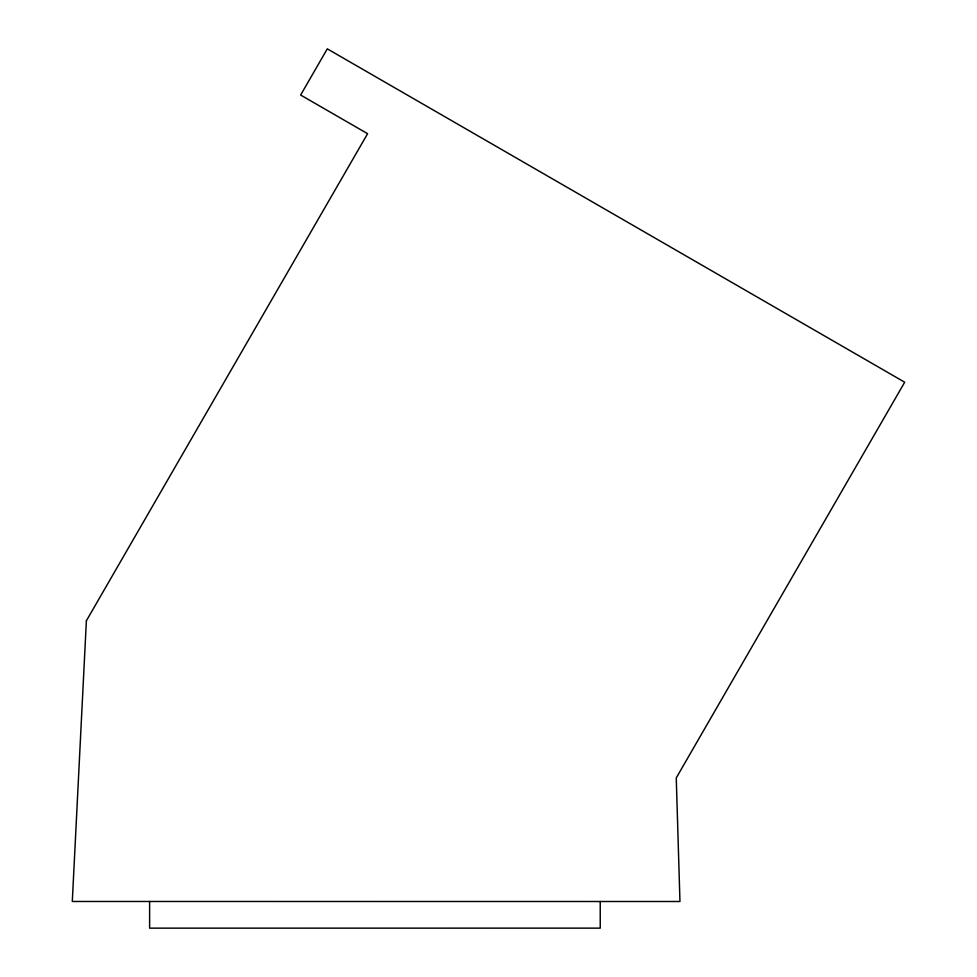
<?xml version="1.0" encoding="UTF-8"?>
<svg xmlns="http://www.w3.org/2000/svg" width="977" height="977" viewBox="0 0 977 977"><rect width="100%" height="100%" fill="white"/><g stroke="black" fill="none" stroke-linecap="round" stroke-linejoin="round"><path stroke-width="1.47" d="M149.615 901.478L149.615 928.15L600.232 928.138L600.232 901.478M86.379 620.774L72.298 901.478L679.955 901.502L676.255 777.912L904.702 382.215L327.295 48.85L300.635 95.038L367.596 133.69L86.379 620.774"/></g></svg>
